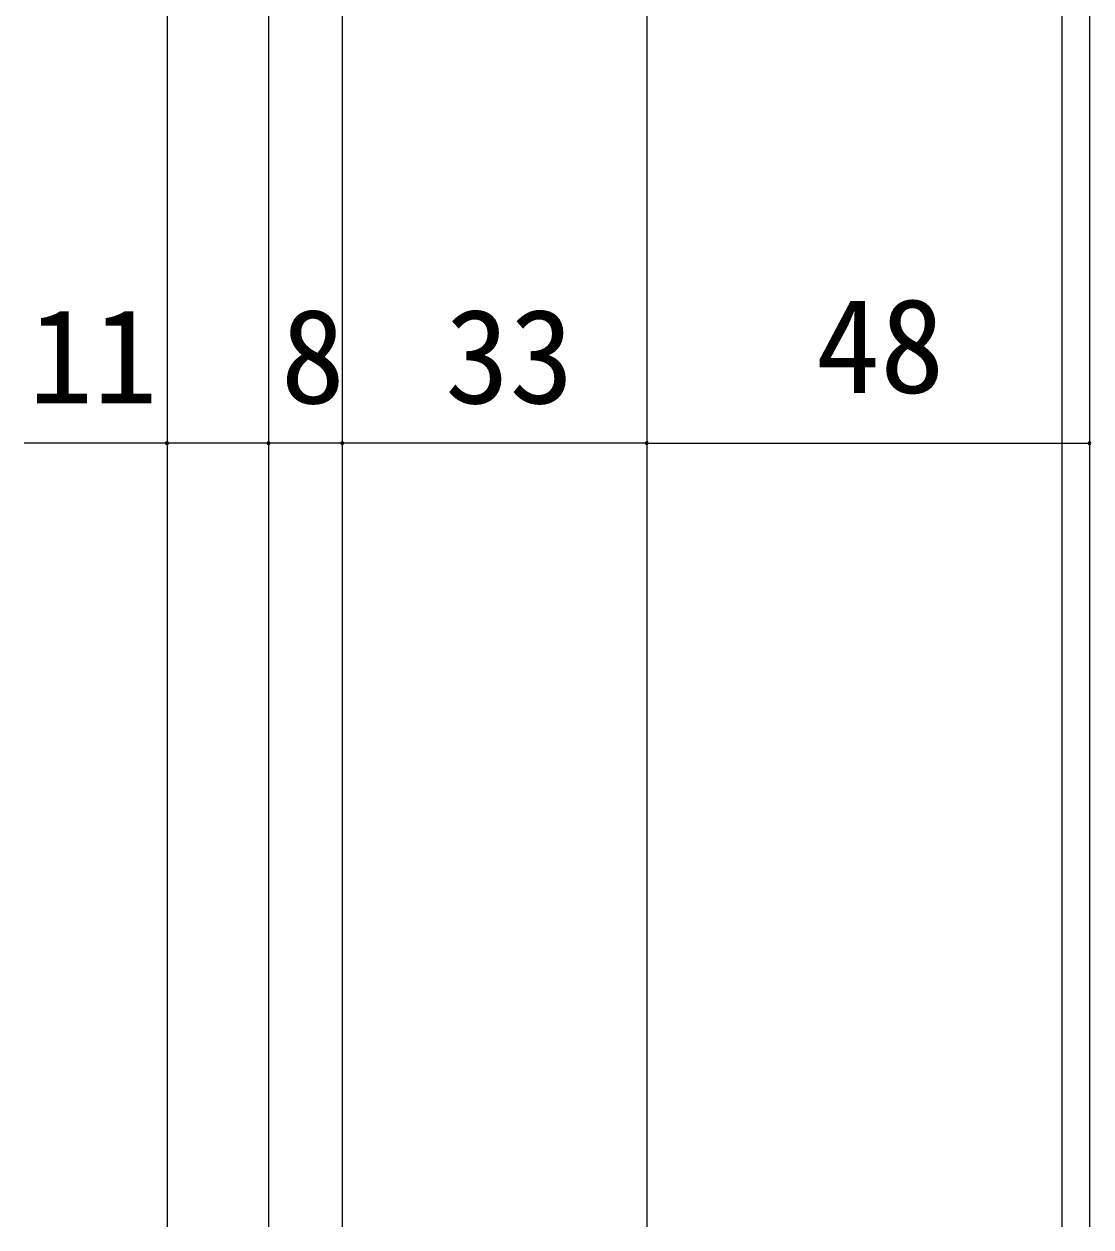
# Model space of a CAD drawing. Units: millimetres, scale not verified. Extents: x -800 to 800, y -554 to 554.
# Drawn here: x -228.9 to -113.3, y 176.7 to 307.1 of the extents above; entities that cross this region are included whole.
import ezdxf
from ezdxf.enums import TextEntityAlignment as Align

# ---------------------------------------------------------------- set-up
doc = ezdxf.new("R2010")
doc.units = ezdxf.units.MM
doc.header["$LTSCALE"] = 4
doc.layers.add('2-0', color=7, linetype='Continuous', lineweight=25)
doc.styles.add('ＭＳ ゴシック', font='')
doc.styles.get('ＭＳ ゴシック').set_extended_font_data('MS Gothic')

msp = doc.modelspace()

# ---------------------------------------------------------------- linework, layer by layer
at = {"layer": '2-0'}
for p, q in [((-213.423, 448.375), (-213.423, 176.743)), ((-116.423, 448.375), (-116.423, 176.743)), ((-113.423, 448.375), (-113.423, 206.875)), ((-202.423, 412.375), (-202.423, 206.875)), ((-194.423, 378.375), (-194.423, 206.875)), ((-161.423, 378.375), (-161.423, 206.875)), ((-202.423, 287.624), (-202.423, 260.42)), ((-194.423, 287.624), (-194.423, 260.42)), ((-194.423, 287.624), (-194.423, 260.42)), ((-161.423, 287.624), (-161.423, 260.42)), ((-161.423, 287.624), (-161.423, 260.42)), ((-113.423, 287.624), (-113.423, 260.42)), ((-213.423, 277.624), (-213.423, 260.42)), ((-202.423, 277.624), (-202.423, 260.42)), ((-202.423, 261.67), (-228.921, 261.67)), ((-194.423, 261.67), (-202.423, 261.67)), ((-161.423, 261.67), (-194.423, 261.67)), ((-161.423, 261.67), (-113.423, 261.67)), ((-202.423, 206.875), (-202.423, 176.743)), ((-194.423, 206.875), (-194.423, 176.743)), ((-161.423, 206.875), (-161.423, 176.743)), ((-113.423, 206.875), (-113.423, 176.743))]:
    msp.add_line(p, q, dxfattribs=at)
for centre, start, end in [((-213.423, 261.67), 0, 180), ((-213.423, 261.67), 180, 0), ((-202.423, 261.67), 0, 180), ((-202.423, 261.67), 0, 180), ((-202.423, 261.67), 180, 0), ((-202.423, 261.67), 180, 0), ((-194.423, 261.67), 0, 180), ((-194.423, 261.67), 0, 180), ((-194.423, 261.67), 180, 0), ((-194.423, 261.67), 180, 0), ((-161.423, 261.67), 0, 180), ((-161.423, 261.67), 0, 180), ((-161.423, 261.67), 180, 0), ((-161.423, 261.67), 180, 0), ((-113.423, 261.67), 0, 180), ((-113.423, 261.67), 180, 0)]:
    msp.add_arc(centre, 0.156, start, end, dxfattribs=at)

# ---------------------------------------------------------------- texts
at = {"layer": '2-0', "style": 'ＭＳ ゴシック'}
for s, p in [('48', (-143.105, 264.042)), ('11', (-228.411, 262.905)), ('8', (-201.101, 262.905)), ('33', (-183.28, 262.905))]:
    msp.add_text(s, height=10.26, dxfattribs=at).set_placement(p, align=Align.BOTTOM_LEFT)

doc.saveas('drawing.dxf')
